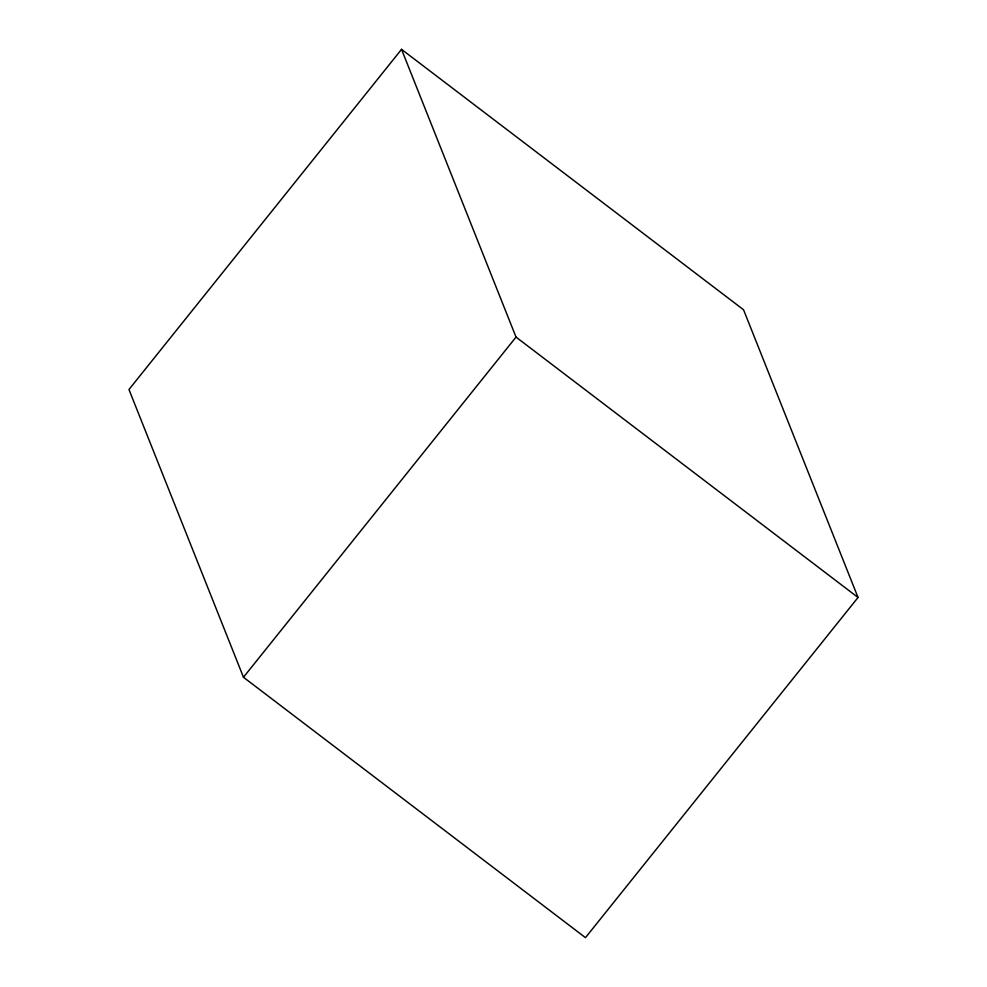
<?xml version="1.0" encoding="UTF-8"?>
<svg xmlns="http://www.w3.org/2000/svg" width="987" height="987" viewBox="0 0 987 987"><rect width="100%" height="100%" fill="white"/><g stroke="black" fill="none" stroke-linecap="round" stroke-linejoin="round"><path stroke-width="1.48" d="M401.536 49.35L128.964 389.52L243.468 677.255L585.464 937.65L858.036 597.48L743.532 309.745L401.536 49.35L516.028 337.085L858.036 597.48M243.468 677.255L516.028 337.085"/></g></svg>
